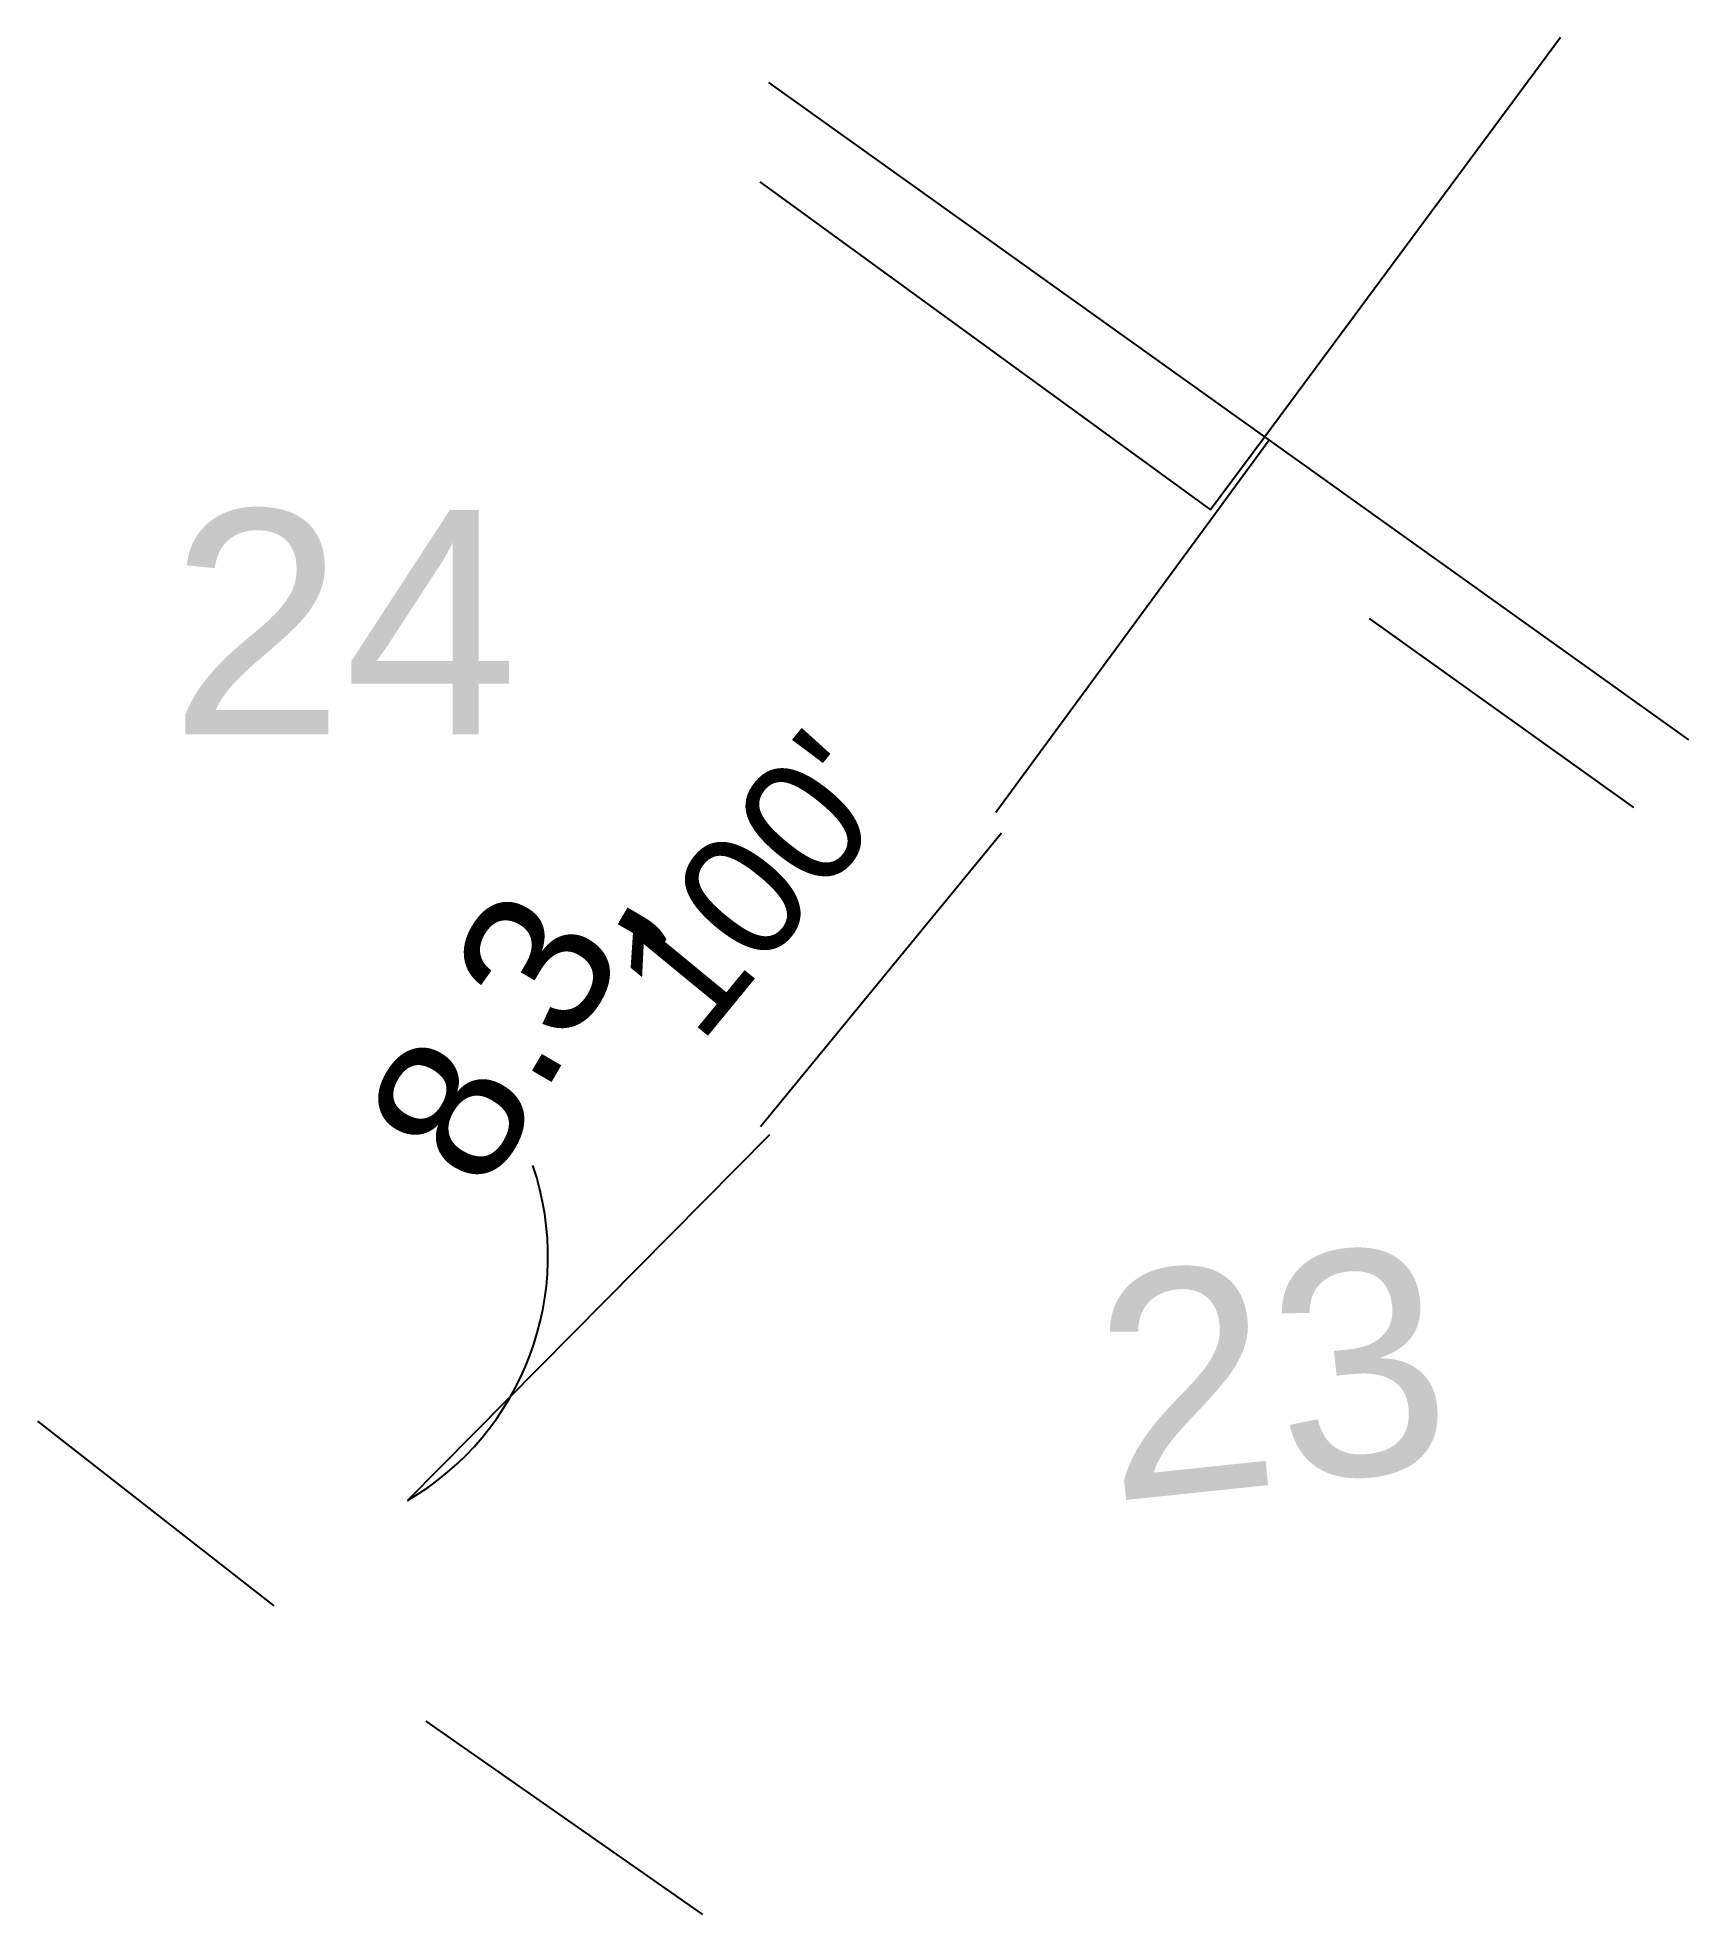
# Model space of a CAD drawing. Extents: x 6 to 112, y 0 to 120.
import ezdxf
from ezdxf.enums import TextEntityAlignment as Align

# ---------------------------------------------------------------- set-up
doc = ezdxf.new("R2010")
doc.units = 0
doc.header["$MEASUREMENT"] = 0
for name, color, linetype in [('PLAT-CURVE', 4, 'CONTINUOUS'), ('PLAT-LINE', 7, 'CONTINUOUS'), ('PLAT-TEXT-DIST', 2, 'CONTINUOUS'), ('PLAT-TEXT-LOTNO', 5, 'CONTINUOUS'), ('PLAT-TEXT-UNASSOC', 30, 'CONTINUOUS')]:
    doc.layers.add(name, color=color, linetype=linetype)
doc.styles.add('PLAT', font='arial.ttf')

msp = doc.modelspace()

# ---------------------------------------------------------------- linework, layer by layer
at = {"layer": 'PLAT-CURVE'}
msp.add_arc((20.48, 42.39), 18.08, -59.8653, 18.7462, dxfattribs=at)
at = {"layer": 'PLAT-LINE'}
for p, q in [((103.42, 120.44), (84.47, 94.86)), ((52.68, 117.56), (84.76, 94.65)), ((52.13, 111.19), (81.01, 90.2)), ((84.47, 94.86), (81.01, 90.2)), ((84.76, 94.65), (81.33, 89.97)), ((84.76, 94.65), (111.61, 75.46)), ((81.33, 89.97), (67.25, 70.82)), ((91.17, 83.23), (108.1, 71.14)), ((67.61, 69.5), (52.17, 50.68)), ((52.76, 50.17), (29.56, 26.76)), ((5.87, 31.83), (21.01, 20.01)), ((30.74, 12.62), (48.47, 0.25))]:
    msp.add_line(p, q, dxfattribs=at)

# ---------------------------------------------------------------- texts
at = {"layer": 'PLAT-TEXT-DIST', "style": 'PLAT'}
msp.add_text("100'", height=7.868, rotation=50.6108, dxfattribs=at).set_placement((56.59, 62.27), align=Align.BOTTOM_CENTER)
at = {"layer": 'PLAT-TEXT-LOTNO', "style": 'PLAT'}
msp.add_text('24', height=14.368, dxfattribs=at).set_placement((25.5, 83), align=Align.MIDDLE_CENTER)
msp.add_text('23', height=14.368, rotation=5.958, dxfattribs=at).set_placement((84.95, 34.99), align=Align.MIDDLE_CENTER)
at = {"layer": 'PLAT-TEXT-UNASSOC', "style": 'PLAT'}
msp.add_text('8.3,', height=9.311, rotation=59.6539, dxfattribs=at).set_placement((36, 58), align=Align.MIDDLE_CENTER)

doc.saveas('drawing.dxf')
